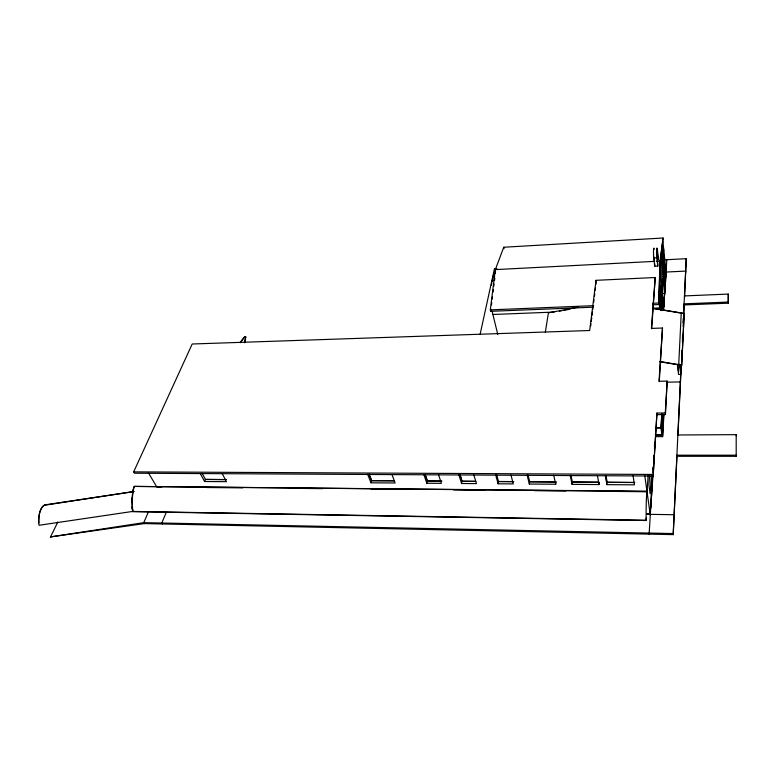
<?xml version="1.0" encoding="UTF-8"?>
<svg xmlns="http://www.w3.org/2000/svg" width="775" height="775" viewBox="0 0 775 775"><rect width="100%" height="100%" fill="white"/><g stroke="black" fill="none" stroke-linecap="round" stroke-linejoin="round"><path stroke-width="1.16" d="M736.202 456.301L736.134 455.196L676.817 455.206L676.933 456.291L736.202 456.301L736.192 434.659L677.786 434.978M132.699 511.655A30.903 12.458 83.1 0 1 134.182 486.419L646.951 491.243A34.846 3.478 89.3 0 0 646.205 520.519L132.699 511.655L132.079 500.127L133.358 489.829L132.883 491.718M132.157 502.374L132.167 497.908M683.773 313.303L684.17 304.933L728.268 303.18L728.287 294.074L684.451 295.924M728.268 303.18L728.287 294.074M662.17 259.518L662.228 261.979M662.208 260.875L662.489 257.416L662.702 258.772M662.702 253.783L662.664 252.437M659.67 297.455C659.728 286.043 661.734 306.629 660.465 307.878L659.728 299.77M660.193 289.889L660.203 287.506M646.205 520.519L646.166 517.865M646.796 493.191L646.951 491.243M652.87 304.788L658.702 304.556L659.98 261.088L663.09 238.012L503.75 247.235L495.332 269.613L490.313 309.864L490.662 311.317L592.73 307.21M658.702 304.556L660.145 262.628L663.09 238.012M657.781 266.038L657.103 250.993L658.149 259.79L658.343 258.385L657.462 250.151A5.958 0.533 88.1 0 0 656.687 249.395A5.958 0.533 88.1 0 0 656.89 257.794L657.781 266.038L654.681 266.193L653.78 257.959A5.948 0.543 88.1 0 1 653.538 250.102A5.948 0.543 88.1 0 1 654.236 249.269M654.681 266.193L654.778 263.771M662.712 252.776L662.974 250.373L663.284 252.495M659.68 296.389L659.98 294.364L660.29 295.847M660.213 288.843C660.271 278.816 662.112 300.187 660.978 300.283L660.319 293.289M673.058 533.558L143.753 522.65L50.433 536.92L144.334 523.59L673.194 534.624L681.157 364.618M681.613 355.144L681.845 350.407M682.407 338.559L682.591 334.819M683.163 322.981L683.385 318.196M683.618 313.41L686.243 258.695L664.427 259.828M673.194 534.624L676.933 456.291M677.96 434.862L681.303 364.967M681.593 358.941L681.99 350.513M682.397 342.085L682.746 334.868M683.143 326.469L683.54 318.089M684.558 297.019L686.243 258.695M659.854 361.722L681.661 365.393L684.189 313.381L652.472 308.208L659.67 307.927L659.98 303.451M681.661 365.393L684.189 313.381M646.941 491.505L134.269 486.39L133.261 489.839M655.66 436.664L662.615 436.635L663.933 414.538M665.289 412.968L667.159 381.106L659.021 381.261L662.499 328.038L651.417 328.406L655.214 277.518L596.033 280.327L589.668 330.508L192.21 344.003L133.678 471.868L134.492 473.215L653.151 476.005L656.948 413.065L665.289 412.968L665.473 414.548L657.142 414.635M665.473 414.548L667.159 381.106M655.224 434.659L661.879 434.707L660.949 427.79L661.811 413.743M661.928 413.734L661.056 427.877L655.514 427.916M661.763 434.62L662.964 414.732M661.879 434.707L663.09 414.683M662.615 436.635L663.691 414.199M651.329 475.879L650.138 493.811L648.937 485.034L649.586 475.453M662.315 310.097L662.635 305.36L661.734 297.019L661.337 302.938M664.175 282.129L663.313 273.808L663.691 268.179L664.543 276.501L664.194 282.962L663.235 273.749L663.671 267.356M664.669 275.832L665.018 269.448M652.569 475.685L650.089 513.641L646.466 513.583M652.957 469.757L653.112 467.383M653.742 457.899L653.897 455.526M654.468 446.671L654.517 444.278M663.39 310.446L665.958 271.327M652.695 475.957L649.121 534.12M652.938 472.353L653.325 466.356M653.712 460.35L654.032 455.555M654.497 448.357L654.894 442.351M663.516 310.446L666.829 259.702M650.806 508.226L651.358 499.827M651.591 496.223L652.133 487.824M652.376 484.23L652.918 475.831M653.151 476.005L656.948 413.065M663.942 306.735L664.097 304.333M664.727 294.733L665.357 285.132M665.512 282.73L666.132 273.139L662.945 241.732L658.847 300.342L659.922 309.419M659.283 381.658L662.499 328.038M663.448 264.023L663.884 257.717L663.206 251.255M660.746 310.494L661.211 303.674L661.957 310.601M660.823 310.523L661.23 304.527M662.974 278.777L662.083 291.884L663.642 306.58M664.165 261.136L663.788 266.687L664.65 275.009M648.171 475.027L647.018 491.738L616.764 491.447M660.445 296.641L660.503 295.866M660.968 289.143L662.509 266.736M662.945 260.352L662.993 259.625M663.429 253.318L663.71 249.259M660.445 307.016L660.852 301.02L659.06 301.097M660.959 299.431L660.833 287.942M651.688 328.794L655.214 277.518M633.088 475.743L634.463 484.85L606.941 484.637L605.982 475.472M662.751 251.952L663.09 251.207M662.257 259.015L662.606 258.249M570.197 475.404L572.066 484.365L599.075 484.569L599.308 482.282M490.662 311.317L490.914 309.302M491.457 304.943L491.747 302.608M492.183 299.102L492.474 296.767M493.055 292.097L493.346 289.763M493.782 286.256L494.072 283.921M494.518 280.424L494.808 278.089M495.39 273.41L495.332 269.613L653.974 261.398M572.066 484.365L572.357 482.002L598.145 482.186M590.686 326.072L590.986 323.688M591.286 321.296L591.742 317.711M592.042 315.318L592.497 311.734M592.798 309.351L593.253 305.767M593.708 302.182L594.008 299.789M594.464 296.205L594.764 293.812M595.219 290.228L595.52 287.845M595.975 284.26L596.033 280.327M555.704 484.239L556.024 481.885L529.693 481.701L529.325 484.036L555.704 484.239L553.708 475.317M545.338 332.291L548.4 312.868L578.005 307.21M510.977 475.094L513.283 483.91L498.112 483.794L498.528 481.478L513.68 481.585M473.835 474.891L476.422 483.619L461.561 483.503L462.036 481.217L460.021 474.697M244.561 342.724L245.801 336.96L244.522 336.999L240.056 342.589M480.064 334.567L494.469 268.673L496.882 268.547M491.35 285.093L491.863 282.749M494.004 272.936L492.115 281.577L491.873 280.55L494.256 280.434M660.319 287.312L660.503 286.857L660.707 287.583M244.493 342.589L245.801 336.96M438.543 474.707L441.382 483.348L426.812 483.232L427.345 480.975L425.146 474.513L427.325 481.062L441.876 481.159L427.345 480.975M391.947 474.455L395.114 482.99L370.993 482.806L371.603 480.577L369.113 474.213M646.205 520.248L132.719 511.422L39.031 525.285L38.818 522.883A19.385 9.416 83.8 0 1 44.194 505.31L133.901 491.486M681.235 313.129L678.716 364.667M222.183 473.554L226.455 481.682L204.6 481.507L205.453 479.386L226.135 479.541M166.315 512.236L161.781 523.028L162.353 523.958M148.403 511.926L143.753 522.65L144.334 523.59M50.482 536.988L57.844 522.001M240.124 342.724L244.522 336.999M132.719 511.422L132.457 509.214A19.792 8.05 83.1 0 1 132.331 506.782A19.685 8.012 83.1 0 0 132.496 509.214M553.883 312.209L552.149 312.151M559.395 311.182L561.73 310.756M564.074 310.32L569.925 309.235M45.231 504.816L133.91 491.612M132.254 507.024L132.486 509.553M653.78 257.959L656.89 257.794M662.092 257.736L663.807 257.649L663.429 263.2L662.819 257.087M661.056 259.625L662.799 259.528L662.964 271.143L662.325 264.198M656.377 261.272L659.98 261.088L660.145 262.628M666.025 272.054L685.643 271.095L685.739 272.18M662.828 276.588L664.543 276.501M659.583 293.589L661.366 293.512M490.313 309.864L593.689 305.67M652.695 303.267L658.527 303.025M728.209 302.066L684.073 303.839L684.17 304.933M492.919 314.485L553.854 312.083M667.188 382.191L680.334 381.93L680.44 383.024M656.561 427.819L660.949 427.79M655.476 435.162L662.431 435.124M133.678 471.868L652.938 474.445M369.094 474.3L371.583 480.655L394.485 480.733M462.036 481.217L475.734 481.314M607.174 482.253L634.648 482.447M226.097 479.618L205.423 479.473L202.159 473.331M371.583 480.655L394.465 480.82M475.714 481.401L462.016 481.304L460.001 474.784M513.66 481.672L498.519 481.566L496.717 474.891M556.014 481.982L529.674 481.788L528.056 475.056M598.135 482.282L572.347 482.098L570.972 475.288M634.638 482.544L607.164 482.341L605.972 475.559M161.684 487.088L156.841 487.049L148.354 472.731M206.46 487.523L242.769 487.872M288.765 488.308L322.652 488.637M371.07 489.093L403.746 489.412M453.365 489.887L484.84 490.188M534.459 490.662L565.934 490.963M646.553 514.3L673.969 514.726L674.095 515.801M653.461 308.595L684.122 313.604M659.922 361.508L681.729 365.18M200.192 473.438L204.6 481.507M367.66 474.329L370.993 482.806M423.867 474.629L426.812 483.232M458.868 474.813L461.561 483.503M495.69 475.007L498.112 483.794M527.136 475.182L529.325 484.036M492.164 311.395L497.763 334.422M494.469 268.673L494.712 269.7M503.75 247.235L504.07 248.678M597.418 475.55L599.075 484.569M605.343 475.598L606.941 484.637M644.771 475.656L650.341 515.423M662.712 258.288L662.799 259.528M654.052 257.145L654.536 261.562M662.112 310.087L661.259 302.899L661.714 296.166L662.702 305.398M663.623 306.978L662.015 291.846L662.954 277.944L664.504 293.444L661.918 293.56L661.569 290.286M664.621 276.559L663.72 266.629L664.146 260.313L665.086 269.506M662.412 265.147L662.945 270.31L662.761 256.012M132.554 509.194L132.564 509.902M677.941 366.149L678.503 371.826M677.524 364.231L678.542 374.451L680.692 374.412L679.694 364.182M679.985 364.957L680.76 372.911M660.377 294.655L660.252 292.194M659.854 302.25L659.632 298.569M662.267 263.113L662.286 264.449M736.192 434.659L736.25 435.763M662.664 254.83L662.712 256.118M662.17 261.931L662.218 263.219M660.203 292.32L660.135 289.695M662.644 253.58L662.712 254.888M659.612 297.261L659.68 298.608M38.818 522.883A19.482 9.465 83.8 0 1 45.27 504.69"/></g></svg>
